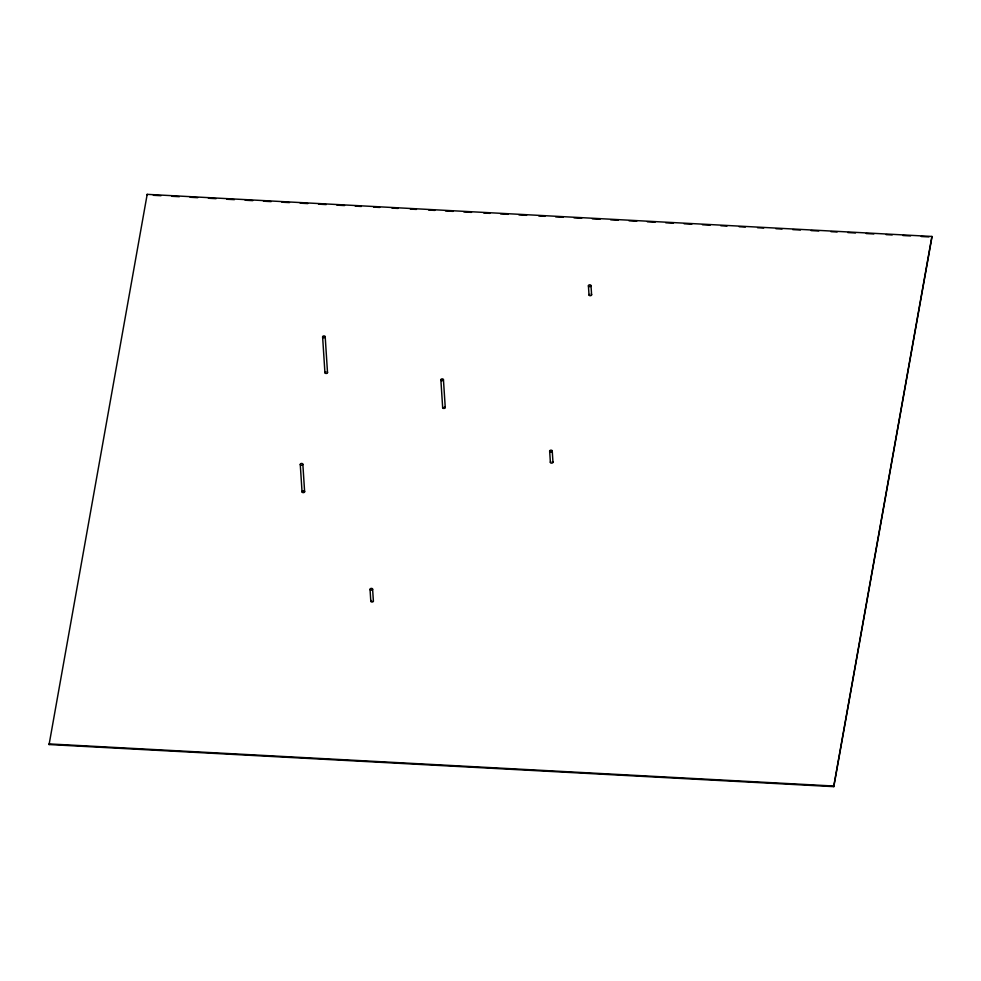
<?xml version="1.0" encoding="UTF-8"?>
<svg xmlns="http://www.w3.org/2000/svg" width="981" height="981" viewBox="0 0 981 981"><rect width="100%" height="100%" fill="white"/><g stroke="black" fill="none" stroke-linecap="round" stroke-linejoin="round"><path stroke-width="1.47" d="M49.087 744.542L147.187 194.348L931.913 236.458L931.95 237.083L833.813 786.652L49.087 744.542L49.05 743.917L833.776 786.026L931.913 236.458M153.343 195.293L160.994 195.709M171.7 196.286L179.339 196.691M190.056 197.267L197.696 197.684M208.413 198.248L216.053 198.665M226.77 199.241L234.41 199.646M245.127 200.222L252.767 200.639M263.472 201.203L271.124 201.62M281.829 202.196L289.481 202.601M300.186 203.177L307.838 203.594M318.543 204.158L326.195 204.575M336.9 205.152L344.552 205.556M355.257 206.133L361.376 206.464M373.614 207.114L379.733 207.445M391.971 208.107L398.09 208.426M410.328 209.088L416.447 209.419M428.685 210.069L434.804 210.4M445.509 210.976L453.161 211.381M463.866 211.957L471.518 212.374M483.756 213.024L489.875 213.355M500.58 213.932L508.232 214.336M518.937 214.913L526.589 215.329M538.827 215.979L544.946 216.311M555.651 216.887L563.29 217.291M574.008 217.868L581.647 218.285M592.365 218.861L600.004 219.266M610.722 219.842L618.361 220.247M629.066 220.823L636.718 221.24M647.423 221.816L655.075 222.221M665.78 222.797L673.432 223.202M684.137 223.778L691.789 224.195M702.494 224.772L710.146 225.176M720.851 225.753L726.97 226.084M739.208 226.734L745.327 227.065M757.565 227.727L763.684 228.046M775.922 228.708L782.041 229.039M792.746 229.603L800.398 230.02M811.103 230.596L818.755 231.001M830.993 231.663L837.112 231.994M847.817 232.558L855.469 232.975M866.174 233.552L873.826 233.956M886.064 234.618L892.183 234.95M902.888 235.514L910.54 235.931M921.245 236.507L928.897 236.911M833.776 786.026L833.813 786.652M591.003 285.692A1.3 0.895 -3.7 0 1 589.029 286.501A1.3 0.895 -3.7 0 1 589.103 284.931A1.3 0.895 -3.7 0 1 591.003 285.692L591.592 294.791M588.428 285.888L589.017 294.987M552.242 451.052A1.3 0.895 -3.7 0 1 550.255 451.849A1.3 0.895 -3.7 0 1 550.341 450.291A1.3 0.895 -3.7 0 1 552.242 451.052L552.965 462.235M549.667 451.248L550.39 462.419M443.449 379.745A1.3 0.895 -3.7 0 1 441.475 380.554A1.3 0.895 -3.7 0 1 441.548 378.985A1.3 0.895 -3.7 0 1 443.449 379.745L445.251 407.52M440.874 379.941L442.676 407.716M372.621 589.262A1.3 0.895 -3.7 0 1 370.634 590.059A1.3 0.895 -3.7 0 1 370.72 588.502A1.3 0.895 -3.7 0 1 372.621 589.262L373.381 601.108M370.045 589.458L370.806 601.304M325.202 336.802A1.3 0.895 -3.7 0 1 323.215 337.599A1.3 0.895 -3.7 0 1 323.289 336.042A1.3 0.895 -3.7 0 1 325.202 336.802L327.507 372.547M322.626 336.998L324.932 372.731M302.847 464.332A1.3 0.895 -3.7 0 1 300.873 465.129A1.3 0.895 -3.7 0 1 300.946 463.572A1.3 0.895 -3.7 0 1 302.847 464.332L304.625 491.726M300.272 464.528L302.05 491.922M147.187 194.348L147.224 194.974M303.485 490.831A1.3 0.895 -3.7 0 1 304.49 492.094A1.3 0.895 -3.7 0 1 302.406 492.401A1.3 0.895 -3.7 0 1 302.761 490.941M552.769 461.732A1.3 0.895 -3.7 0 1 552.426 462.946A1.3 0.895 -3.7 0 1 550.672 462.848A1.3 0.895 -3.7 0 1 550.77 461.622M591.138 294.079A1.3 0.895 -3.7 0 1 591.347 295.306A1.3 0.895 -3.7 0 1 589.606 295.588A1.3 0.895 -3.7 0 1 589.164 294.41M444.785 406.821A1.3 0.895 -3.7 0 1 444.994 408.035A1.3 0.895 -3.7 0 1 443.253 408.317A1.3 0.895 -3.7 0 1 442.811 407.14M327.053 371.836A1.3 0.895 -3.7 0 1 327.176 373.136A1.3 0.895 -3.7 0 1 325.312 373.234A1.3 0.895 -3.7 0 1 325.312 371.934M373.344 600.85A1.3 0.895 -3.7 0 1 372.621 601.929A1.3 0.895 -3.7 0 1 371.014 601.66A1.3 0.895 -3.7 0 1 371.198 600.495"/></g></svg>
